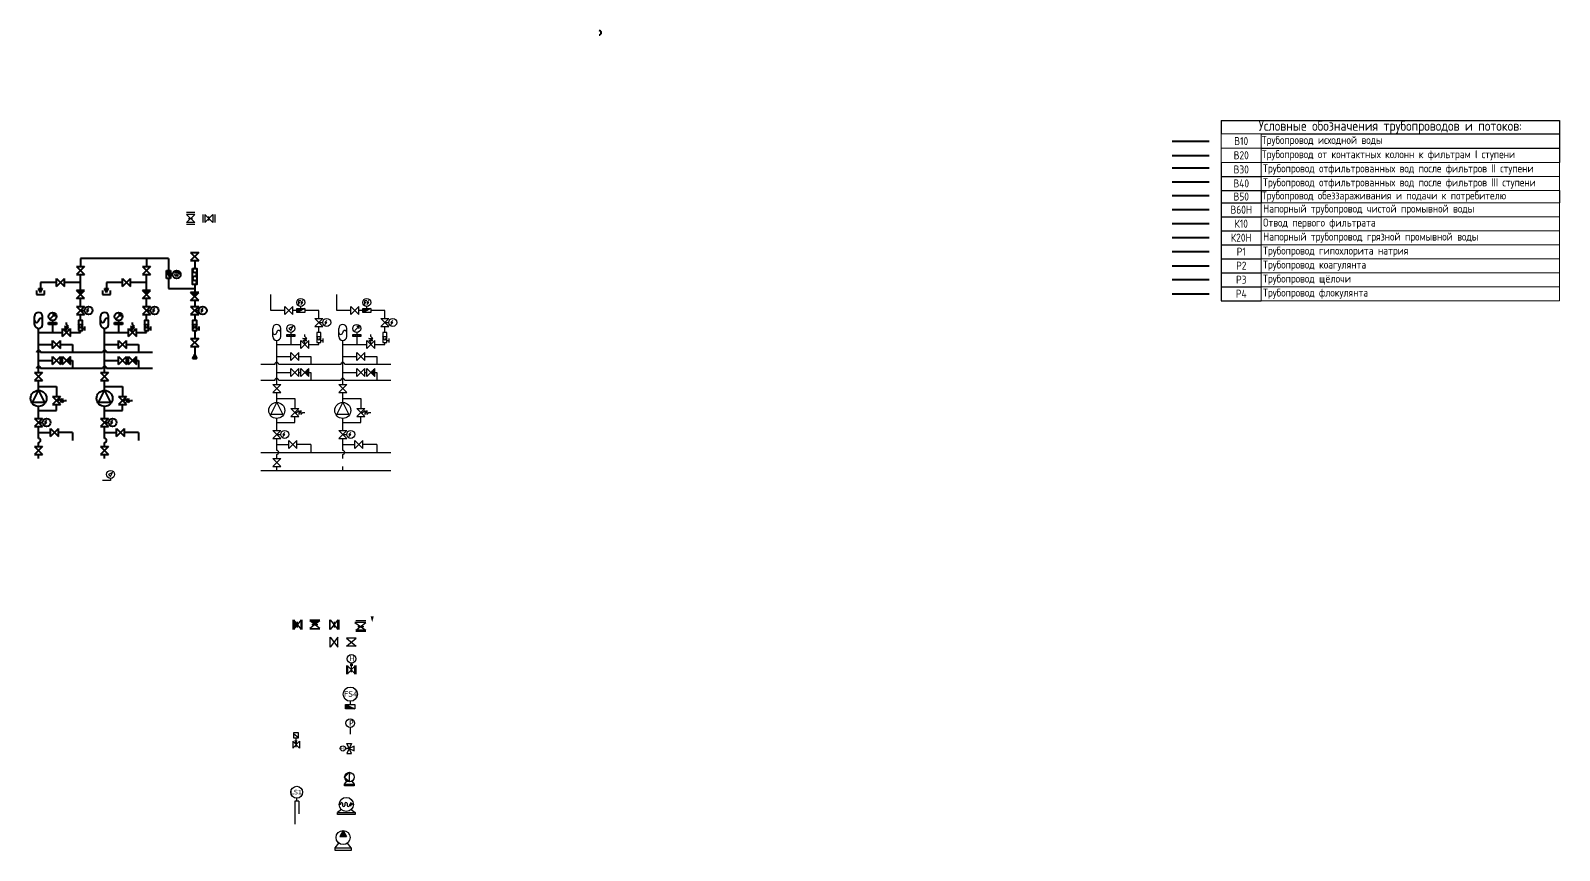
# Model space of a CAD drawing. Header units: millimetres. Extents: x 113402 to 208521, y -93000 to -12455.
# Drawn here: x 147500 to 185700, y -93000 to -72503 of the extents above; entities that cross this region are included whole.
import ezdxf

# ---------------------------------------------------------------- set-up
doc = ezdxf.new("R2010")
doc.units = ezdxf.units.MM
doc.layers.add('1', color=7, linetype='Continuous')
doc.layers.add('2', color=7, linetype='Continuous')
for name, color, linetype, lineweight in [('В10', 66, 'Continuous', 40), ('В30', 136, 'Continuous', 40), ('В40', 142, 'Continuous', 40), ('В50', 180, 'Continuous', 40), ('В60Н', 140, 'Continuous', 40), ('К20Н', 33, 'Continuous', 40), ('Р1', 202, 'Continuous', 40), ('Р4', 210, 'Continuous', 40)]:
    doc.layers.add(name, color=color, linetype=linetype, lineweight=lineweight)
for name, color, linetype, lineweight, true_color in [('В2', 150, 'Continuous', 40, 0x007fff), ('В20', 7, 'Continuous', 40, 0x0a7800), ('К10', 7, 'Continuous', 40, 0xffbe00), ('К100', 7, 'Continuous', 40, 0xa55200), ('К20', 7, 'Continuous', 40, 0xffbe00), ('Р2', 7, 'Continuous', 40, 0x991b1e), ('Р3', 7, 'Continuous', 40, 0xd19cc7)]:
    doc.layers.add(name, color=color, linetype=linetype, lineweight=lineweight, true_color=true_color)
doc.styles.add('GOST Common_2', font='GOST_Common.ttf', dxfattribs={"width": 0.9, "height": 250})
doc.styles.get("Standard").update_dxf_attribs({"font": 'arial.ttf'})

# ---------------------------------------------------------------- blocks, each defined once
blk = doc.blocks.new('*T56')
at = {"color": 0, "linetype": 'ByBlock', "lineweight": -2, "transparency": 16777216}
for p, q in [((0, 0), (8450, 0)), ((0, 0), (0, -336)), ((8450, 0), (8450, -1050)), ((1000, -336), (8450, -336)), ((1000, -693), (8450, -693)), ((0, -1050), (0, -4506)), ((0, -1400), (1000, -1400)), ((0, -1750), (1000, -1750)), ((1000, -1750), (1000, -2056)), ((8450, -1750), (8450, -2056)), ((0, -2056), (1000, -2056)), ((0, -2406), (1000, -2406)), ((0, -2756), (1000, -2756)), ((0, -3106), (1000, -3106)), ((0, -3456), (1000, -3456)), ((0, -3806), (1000, -3806)), ((0, -4156), (1000, -4156)), ((0, -4506), (1000, -4506))]:
    blk.add_line(p, q, dxfattribs=at)
at = {"color": 7, "linetype": 'ByBlock', "lineweight": 15, "transparency": 16777216}
for p, q in [((0, -336), (1000, -336)), ((0, -336), (0, -1050)), ((1000, -336), (1000, -1750)), ((0, -693), (1000, -693)), ((0, -1050), (8450, -1050)), ((8450, -1050), (8450, -1750)), ((1000, -1400), (8450, -1400)), ((1000, -1750), (8450, -1750)), ((1000, -2056), (8450, -2056)), ((1000, -2056), (1000, -4506)), ((8450, -2056), (8450, -4506)), ((1000, -2406), (8450, -2406)), ((1000, -2756), (8450, -2756)), ((1000, -3106), (8450, -3106)), ((1000, -3456), (8450, -3456)), ((1000, -3806), (8450, -3806)), ((1000, -4156), (8450, -4156)), ((1000, -4506), (8450, -4506))]:
    blk.add_line(p, q, dxfattribs=at)
at = {"color": 0, "transparency": 16777216, "style": 'GOST Common_2'}
for s, insert, char_height, width, attachment_point in [('{\\fGOST Common|b0|i0|c204|p34;Условные обозначения трубопроводов и потоков}:', (4225, -168), 250, 8447.8, 5), ('В10', (500, -515), 200, 910, 5), ('{\\fGOST Common|b0|i0|c204|p34;Трубопровод исходной воды}', (1015, -515), 200, 7420, 4), ('{\\fGOST Common|b0|i0|c204|p34;Трубопровод от контактных колонн к фильтрам }I {\\fGOST Common|b0|i0|c204|p34;ступени}', (1015, -871), 200, 7420, 4), ('В30', (500, -1225), 200, 970, 5), ('{\\fGOST Common|b0|i0|c204|p34;В}20', (500, -871), 200, 910, 5), ('Трубопровод отфильтрованных вод после фильтров II ступени', (1045, -1225), 200, 7360, 4), ('В40', (500, -1575), 200, 970, 5), ('{\\fGOST Common|b0|i0|c204|p34;Трубопровод отфильтрованных вод после фильтров }III {\\fGOST Common|b0|i0|c204|p34;ступени}', (1045, -1575), 200, 7360, 4), ('В50', (500, -1903), 200, 970, 5), ('{\\fGOST Common|b0|i0|c204|p34;Трубопровод обеззараживания и подачи к потребителю}', (1015, -1903), 200, 7420, 4), ('В60Н', (500, -2231), 200, 970, 5), ('{\\fGOST Common|b0|i0|c204|p34;Напорный трубопровод чистой промывной воды}', (1045, -2231), 200, 7360, 4), ('К10', (500, -2581), 200, 970, 5), ('Отвод первого фильтрата', (1045, -2581), 200, 7360, 4), ('К20Н', (500, -2931), 200, 970, 5), ('Напорный трубопровод грязной промывной воды', (1045, -2931), 200, 7360, 4), ('Р1', (500, -3281), 200, 970, 5), ('Трубопровод гипохлорита натрия', (1045, -3281), 200, 7360, 4), ('Р2', (500, -3631), 200, 970, 5), ('Трубопровод коагулянта', (1045, -3631), 200, 7360, 4), ('Р3', (500, -3981), 200, 970, 5), ('Трубопровод щёлочи', (1045, -3981), 200, 7360, 4), ('Р4', (500, -4331), 200, 970, 5), ('Трубопровод флокулянта', (1045, -4331), 200, 7360, 4)]:
    blk.add_mtext(s, dxfattribs=dict(at, insert=insert, char_height=char_height, width=width, attachment_point=attachment_point))

msp = doc.modelspace()

# ---------------------------------------------------------------- hatches: boundary and pattern name
h = msp.add_hatch()
h.set_pattern_fill('ANGLE', color=256)
h.set_pattern_definition([(0, (153500, -84150), (0, 6.985), [5.08, -1.905]), (90, (153500, -84150), (-6.985, 4e-16), [5.08, -1.905])])
h.paths.add_polyline_path([(154350, -79450), (154150, -79450), (154150, -79550)])
h = msp.add_hatch()
h.set_pattern_fill('ANGLE', color=256)
h.set_pattern_definition([(0, (155150, -84150), (0, 6.985), [5.08, -1.905]), (90, (155150, -84150), (-6.985, 4e-16), [5.08, -1.905])])
h.paths.add_polyline_path([(156000, -79450), (155800, -79450), (155800, -79550)])
h = msp.add_hatch()
h.set_pattern_fill('ANGLE', color=256)
h.set_pattern_definition([(0, (153500, -83550), (0, 6.985), [5.08, -1.905]), (90, (153500, -83550), (-6.985, 4e-16), [5.08, -1.905])])
h.paths.add_polyline_path([(154450, -81150), (154450, -80950), (154350, -81050)])
h = msp.add_hatch()
h.set_pattern_fill('ANGLE', color=256)
h.set_pattern_definition([(0, (155150, -83550), (0, 6.985), [5.08, -1.905]), (90, (155150, -83550), (-6.985, 4e-16), [5.08, -1.905])])
h.paths.add_polyline_path([(156100, -81150), (156100, -80950), (156000, -81050)])
at = {"layer": '1', "ltscale": 0.3}
h = msp.add_hatch(color=256, dxfattribs=at)
h.dxf.hatch_style = 1
h.paths.add_polyline_path([(155566, -91850), (155492, -91809), (155492, -91891)])
h = msp.add_hatch(color=256, dxfattribs=at)
h.dxf.hatch_style = 1
h.paths.add_polyline_path([(155225, -92653), (155396, -92653), (155311, -92501)])
at = {"layer": '2', "ltscale": 0.166667}
h = msp.add_hatch(color=256, dxfattribs=at)
h.dxf.hatch_style = 1
h.paths.add_polyline_path([(154068, -87478), (154164, -87356), (154068, -87233)])
h = msp.add_hatch(color=256, dxfattribs=at)
h.dxf.hatch_style = 1
h.paths.add_polyline_path([(154480, -87260), (154603, -87356), (154725, -87260)])
at = {"layer": '2', "ltscale": 0.5}
msp.add_hatch(color=256, dxfattribs=at).paths.add_polyline_path([(155369, -89350), (155369, -89460), (155605, -89460)])
at = {"layer": 'В2'}
h = msp.add_hatch(color=256, dxfattribs=at)
h.dxf.hatch_style = 1
h.paths.add_polyline_path([(151700, -79050), (151500, -79050), (151600, -79150)])
h = msp.add_hatch(dxfattribs=at)
h.set_pattern_fill('ANGLE', color=256)
h.set_pattern_definition([(0, (143050, -83200), (0, 6.985), [5.08, -1.905]), (90, (143050, -83200), (-6.985, 4e-16), [5.08, -1.905])])
h.paths.add_polyline_path([(151600, -80600), (151550, -80700), (151650, -80700)])
at = {"layer": 'К100'}
h = msp.add_hatch(dxfattribs=at)
h.set_pattern_fill('ANGLE', color=256)
h.set_pattern_definition([(0, (147550, -83250), (0, 6.985), [5.08, -1.905]), (90, (147550, -83250), (-6.985, 4e-16), [5.08, -1.905])])
h.paths.add_polyline_path([(148500, -80850), (148500, -80650), (148400, -80750)])
h = msp.add_hatch(dxfattribs=at)
h.set_pattern_fill('ANGLE', color=256)
h.set_pattern_definition([(0, (149200, -83250), (0, 6.985), [5.08, -1.905]), (90, (149200, -83250), (-6.985, 4e-16), [5.08, -1.905])])
h.paths.add_polyline_path([(150150, -80850), (150150, -80650), (150050, -80750)])
at = {"layer": 'Р2'}
h = msp.add_hatch(color=256, dxfattribs=at)
h.dxf.hatch_style = 1
h.paths.add_polyline_path([(151000, -78700), (151000, -78500), (150900, -78500)])
h = msp.add_hatch(color=256, dxfattribs=at)
h.dxf.hatch_style = 1
h.paths.add_polyline_path([(147750, -79050), (147800, -78950), (147700, -78950)])
h = msp.add_hatch(color=256, dxfattribs=at)
h.dxf.hatch_style = 1
h.paths.add_polyline_path([(148850, -79000), (148650, -79000), (148750, -79100)])
h = msp.add_hatch(color=256, dxfattribs=at)
h.dxf.hatch_style = 1
h.paths.add_polyline_path([(149400, -79050), (149450, -78950), (149350, -78950)])
h = msp.add_hatch(color=256, dxfattribs=at)
h.dxf.hatch_style = 1
h.paths.add_polyline_path([(150500, -79000), (150300, -79000), (150400, -79100)])

# ---------------------------------------------------------------- linework, layer by layer
for p, q in [((151600, -77050), (151400, -77050)), ((151600, -77100), (151400, -77100)), ((151400, -77100), (151600, -77300)), ((151600, -77100), (151400, -77300)), ((151800, -77100), (151800, -77300)), ((151850, -77100), (151850, -77300)), ((151850, -77300), (152050, -77100)), ((151850, -77100), (152050, -77300)), ((151950, -77250), (151950, -77150)), ((152050, -77100), (152050, -77300)), ((152100, -77100), (152100, -77300)), ((177250, -76806), (177250, -77156)), ((151600, -77300), (151400, -77300)), ((151600, -77350), (151400, -77350)), ((151450, -77200), (151550, -77200)), ((153500, -79500), (153500, -79100)), ((153850, -79600), (153850, -79400)), ((153850, -79400), (154050, -79600)), ((153850, -79600), (154050, -79400)), ((154050, -79600), (154050, -79400)), ((154150, -79550), (154150, -79450)), ((154150, -79450), (154350, -79450)), ((154350, -79450), (154150, -79550)), ((154200, -79350), (154200, -79250)), ((154200, -79250), (154250, -79250)), ((154200, -79300), (154225, -79300)), ((154300, -79250), (154250, -79300)), ((154250, -79300), (154300, -79300)), ((154300, -79300), (154250, -79350)), ((154250, -79450), (154250, -79400)), ((154350, -79450), (154350, -79550)), ((155150, -79500), (155150, -79100)), ((155500, -79600), (155500, -79400)), ((155500, -79400), (155700, -79600)), ((155500, -79600), (155700, -79400)), ((155700, -79600), (155700, -79400)), ((155800, -79550), (155800, -79450)), ((155800, -79450), (156000, -79450)), ((156000, -79450), (155800, -79550)), ((155850, -79350), (155850, -79250)), ((155850, -79250), (155900, -79250)), ((155850, -79300), (155875, -79300)), ((155950, -79250), (155900, -79300)), ((155900, -79300), (155950, -79300)), ((155950, -79300), (155900, -79350)), ((155900, -79450), (155900, -79400)), ((156000, -79450), (156000, -79550)), ((153850, -79500), (153500, -79500)), ((154150, -79500), (154050, -79500)), ((154350, -79550), (154150, -79550)), ((154700, -79500), (154350, -79500)), ((154600, -79700), (154800, -79700)), ((154800, -79700), (154600, -79900)), ((154600, -79700), (154800, -79900)), ((154700, -79700), (154700, -79500)), ((154700, -79800), (154800, -79800)), ((154900, -79750), (154850, -79800)), ((154850, -79800), (154900, -79800)), ((154900, -79800), (154850, -79850)), ((155500, -79500), (155150, -79500)), ((155800, -79500), (155700, -79500)), ((156000, -79550), (155800, -79550)), ((156350, -79500), (156000, -79500)), ((156250, -79700), (156450, -79700)), ((156450, -79700), (156250, -79900)), ((156250, -79700), (156450, -79900)), ((156350, -79700), (156350, -79500)), ((156350, -79800), (156450, -79800)), ((156550, -79750), (156500, -79800)), ((156500, -79800), (156550, -79800)), ((156550, -79800), (156500, -79850)), ((153550, -80150), (153550, -79950)), ((153750, -80150), (153750, -79950)), ((153900, -80100), (154100, -80100)), ((153900, -80150), (153900, -80100)), ((153900, -80100), (153950, -80150)), ((154100, -80150), (153900, -80150)), ((154050, -79900), (153950, -79950)), ((153950, -79950), (154000, -80000)), ((153950, -80150), (154000, -80100)), ((154000, -80000), (154050, -79900)), ((154000, -80000), (154050, -79900)), ((154000, -80050), (154000, -80100)), ((154000, -80100), (154050, -80150)), ((154000, -80150), (154000, -80350)), ((154050, -79900), (154050, -79900)), ((154050, -80150), (154100, -80100)), ((154100, -80100), (154100, -80150)), ((154400, -80250), (154300, -80200)), ((154300, -80200), (154400, -80200)), ((154350, -80150), (154350, -80100)), ((154400, -80200), (154350, -80150)), ((154600, -79900), (154800, -79900)), ((154650, -80150), (154750, -80150)), ((154700, -80250), (154650, -80150)), ((154700, -80050), (154700, -79900)), ((154750, -80150), (154700, -80250)), ((154800, -80200), (154800, -80300)), ((155200, -80150), (155200, -79950)), ((155400, -80150), (155400, -79950)), ((155550, -80100), (155750, -80100)), ((155550, -80150), (155550, -80100)), ((155550, -80100), (155600, -80150)), ((155750, -80150), (155550, -80150)), ((155600, -80000), (155700, -79900)), ((155600, -80150), (155650, -80100)), ((155700, -79900), (155650, -79900)), ((155650, -80050), (155650, -80100)), ((155650, -80100), (155700, -80150)), ((155650, -80150), (155650, -80350)), ((155700, -79900), (155700, -79900)), ((155700, -79900), (155700, -79950)), ((155700, -79950), (155700, -79900)), ((155700, -80150), (155750, -80100)), ((155750, -80100), (155750, -80150)), ((156050, -80250), (155950, -80200)), ((155950, -80200), (156050, -80200)), ((156000, -80150), (156000, -80100)), ((156050, -80200), (156000, -80150)), ((156250, -79900), (156450, -79900)), ((156300, -80150), (156400, -80150)), ((156350, -80250), (156300, -80150)), ((156350, -80050), (156350, -79900)), ((156400, -80150), (156350, -80250)), ((156450, -80200), (156450, -80300)), ((153650, -80350), (153650, -80250)), ((153650, -81000), (153650, -80350)), ((153650, -80350), (154250, -80350)), ((154000, -80750), (154000, -80550)), ((154000, -80550), (154200, -80750)), ((154000, -80750), (154200, -80550)), ((154200, -80750), (154200, -80550)), ((154250, -80450), (154250, -80250)), ((154250, -80250), (154450, -80450)), ((154250, -80450), (154450, -80250)), ((154350, -80300), (154300, -80250)), ((154300, -80250), (154400, -80250)), ((154350, -80350), (154350, -80300)), ((154450, -80450), (154450, -80250)), ((154450, -80350), (154700, -80350)), ((154700, -80350), (154700, -80300)), ((154750, -80250), (154800, -80250)), ((155300, -80350), (155300, -80250)), ((155300, -81000), (155300, -80350)), ((155300, -80350), (155900, -80350)), ((155650, -80750), (155650, -80550)), ((155650, -80550), (155850, -80750)), ((155650, -80750), (155850, -80550)), ((155850, -80750), (155850, -80550)), ((155900, -80450), (155900, -80250)), ((155900, -80250), (156100, -80450)), ((155900, -80450), (156100, -80250)), ((156000, -80300), (155950, -80250)), ((155950, -80250), (156050, -80250)), ((156000, -80350), (156000, -80300)), ((156100, -80450), (156100, -80250)), ((156100, -80350), (156350, -80350)), ((156350, -80350), (156350, -80300)), ((156400, -80250), (156450, -80250)), ((153600, -80850), (153250, -80850)), ((153650, -80650), (154000, -80650)), ((155250, -80850), (153700, -80850)), ((154000, -81150), (154000, -80950)), ((154000, -80950), (154200, -81150)), ((154000, -81150), (154200, -80950)), ((154200, -80650), (154500, -80650)), ((154200, -81150), (154200, -80950)), ((154250, -81150), (154250, -80950)), ((154250, -80950), (154450, -81150)), ((154250, -81150), (154450, -80950)), ((154450, -81150), (154450, -80950)), ((154500, -80650), (154500, -80850)), ((155300, -80650), (155650, -80650)), ((156500, -80850), (155350, -80850)), ((155650, -81150), (155650, -80950)), ((155650, -80950), (155850, -81150)), ((155650, -81150), (155850, -80950)), ((155850, -80650), (156150, -80650)), ((155850, -81150), (155850, -80950)), ((155900, -81150), (155900, -80950)), ((155900, -80950), (156100, -81150)), ((155900, -81150), (156100, -80950)), ((156100, -81150), (156100, -80950)), ((156150, -80650), (156150, -80850)), ((153600, -81250), (153250, -81250)), ((153550, -81350), (153750, -81350)), ((153750, -81350), (153550, -81550)), ((153550, -81350), (153750, -81550)), ((153650, -81350), (153650, -81000)), ((153650, -81050), (154000, -81050)), ((155250, -81250), (153700, -81250)), ((154200, -81050), (154250, -81050)), ((154450, -81050), (154500, -81050)), ((154500, -81050), (154500, -81250)), ((155200, -81350), (155400, -81350)), ((155400, -81350), (155200, -81550)), ((155200, -81350), (155400, -81550)), ((155300, -81350), (155300, -81000)), ((155300, -81050), (155650, -81050)), ((156500, -81250), (155350, -81250)), ((155850, -81050), (155900, -81050)), ((156100, -81050), (156150, -81050)), ((156150, -81050), (156150, -81250)), ((153550, -81550), (153750, -81550)), ((153650, -81800), (153650, -81550)), ((153650, -81700), (154100, -81700)), ((154100, -81700), (154100, -81950)), ((155200, -81550), (155400, -81550)), ((155300, -81800), (155300, -81550)), ((155300, -81700), (155750, -81700)), ((155750, -81700), (155750, -81950)), ((153500, -82100), (153650, -81800)), ((153800, -82100), (153500, -82100)), ((153650, -81800), (153800, -82100)), ((154000, -81950), (154200, -81950)), ((154200, -81950), (154000, -82150)), ((154000, -81950), (154200, -82150)), ((154100, -82050), (154150, -82050)), ((154150, -82050), (154200, -82000)), ((154200, -82000), (154200, -82100)), ((154200, -82100), (154250, -82000)), ((154250, -82000), (154250, -82100)), ((154250, -82100), (154300, -82050)), ((154300, -82050), (154350, -82050)), ((155150, -82100), (155300, -81800)), ((155450, -82100), (155150, -82100)), ((155300, -81800), (155450, -82100)), ((155650, -81950), (155850, -81950)), ((155850, -81950), (155650, -82150)), ((155650, -81950), (155850, -82150)), ((155750, -82050), (155800, -82050)), ((155800, -82050), (155850, -82000)), ((155850, -82000), (155850, -82100)), ((155850, -82100), (155900, -82000)), ((155900, -82000), (155900, -82100)), ((155900, -82100), (155950, -82050)), ((155950, -82050), (156000, -82050)), ((153550, -82500), (153750, -82500)), ((153750, -82500), (153550, -82700)), ((153550, -82500), (153750, -82700)), ((153650, -82500), (153650, -82200)), ((153650, -82300), (154100, -82300)), ((154000, -82150), (154200, -82150)), ((154100, -82300), (154100, -82150)), ((155200, -82500), (155400, -82500)), ((155400, -82500), (155200, -82700)), ((155200, -82500), (155400, -82700)), ((155300, -82500), (155300, -82200)), ((155300, -82300), (155750, -82300)), ((155650, -82150), (155850, -82150)), ((155750, -82300), (155750, -82150)), ((153550, -82700), (153750, -82700)), ((153650, -82600), (153750, -82600)), ((153650, -83000), (153650, -82700)), ((153650, -82850), (153950, -82850)), ((153850, -82550), (153800, -82600)), ((153800, -82600), (153850, -82600)), ((153850, -82600), (153800, -82650)), ((153950, -82950), (153950, -82750)), ((153950, -82750), (154150, -82950)), ((153950, -82950), (154150, -82750)), ((154150, -82950), (154150, -82750)), ((154500, -82850), (154150, -82850)), ((154500, -82850), (154500, -83050)), ((155200, -82700), (155400, -82700)), ((155300, -82600), (155400, -82600)), ((155300, -83000), (155300, -82700)), ((155300, -82850), (155600, -82850)), ((155500, -82550), (155450, -82600)), ((155450, -82600), (155500, -82600)), ((155500, -82600), (155450, -82650)), ((155600, -82950), (155600, -82750)), ((155600, -82750), (155800, -82950)), ((155600, -82950), (155800, -82750)), ((155800, -82950), (155800, -82750)), ((156150, -82850), (155800, -82850)), ((156150, -82850), (156150, -83050)), ((153250, -83050), (156500, -83050)), ((153550, -83200), (153750, -83200)), ((153750, -83200), (153550, -83400)), ((153550, -83200), (153750, -83400)), ((153650, -83200), (153650, -83100)), ((155300, -83200), (155300, -83100)), ((149550, -83550), (149450, -83600)), ((149450, -83600), (149500, -83650)), ((149500, -83650), (149550, -83550)), ((149500, -83650), (149550, -83550)), ((153250, -83500), (156500, -83500)), ((153550, -83400), (153750, -83400)), ((153650, -83500), (153650, -83400)), ((155300, -83500), (155300, -83400)), ((149500, -83750), (149300, -83750)), ((149500, -83700), (149500, -83750))]:
    msp.add_line(p, q)
for points in [[(154650, -80300), (154750, -80300), (154750, -80050), (154650, -80050)], [(156300, -80300), (156400, -80300), (156400, -80050), (156300, -80050)]]:
    msp.add_lwpolyline(points, close=True)
for centre, radius in [((154250, -79300), 100), ((155900, -79300), 100), ((154900, -79800), 100), ((156550, -79800), 100), ((154000, -79950), 100), ((155650, -79950), 100), ((153650, -82000), 200), ((155300, -82000), 200), ((153850, -82600), 100), ((155500, -82600), 100), ((149500, -83600), 100)]:
    msp.add_circle(centre, radius)
for centre, radius, start, end in [((153650, -79950), 100, 0, 180), ((153600, -80050), 50, 180, 0), ((153650, -80150), 100, 180, 0), ((153700, -80050), 50, 0, 180), ((155300, -79950), 100, 0, 180), ((155250, -80050), 50, 180, 0), ((155300, -80150), 100, 180, 0), ((155350, -80050), 50, 0, 180), ((153650, -80850), 50, 0, 180), ((155300, -80850), 50, 0, 180), ((153650, -81250), 50, 0, 180), ((155300, -81250), 50, 0, 180), ((153650, -83050), 50, 270, 90), ((155300, -83050), 50, 270, 90)]:
    msp.add_arc(centre, radius, start, end)
at = {"layer": '1', "ltscale": 0.5}
for p, q in [((154081, -90083), (154188, -90166)), ((154049, -90269), (154049, -90447)), ((154134, -90348), (154114, -90255)), ((154114, -90255), (154134, -90279)), ((154134, -90348), (154155, -90255)), ((154134, -90279), (154155, -90255)), ((154220, -90269), (154220, -90447)), ((155389, -90469), (155389, -90432)), ((155406, -90469), (155406, -90432))]:
    msp.add_line(p, q, dxfattribs=at)
at = {"layer": '1', "ltscale": 0.3}
for p, q in [((155488, -89926), (155487, -90093)), ((154199, -91766), (154099, -91766)), ((154099, -91766), (154099, -92342)), ((154199, -91766), (154199, -92088)), ((155492, -91809), (155492, -91891)), ((155607, -92101), (155171, -92101)), ((155225, -92653), (155396, -92653))]:
    msp.add_line(p, q, dxfattribs=at)
at = {"layer": '1'}
for p, q in [((154220, -90447), (154049, -90269)), ((154049, -90447), (154220, -90269)), ((155344, -91341), (155402, -91268)), ((155529, -91270), (155586, -91341)), ((155266, -91976), (155171, -92054)), ((155566, -91850), (155492, -91809)), ((155512, -91976), (155607, -92054)), ((155311, -92501), (155225, -92653)), ((155311, -92501), (155396, -92653))]:
    msp.add_line(p, q, dxfattribs=at)
at = {"layer": '1', "ltscale": 30}
for p, q in [((154134, -90414), (154134, -90196)), ((155464, -90451), (155369, -90451))]:
    msp.add_line(p, q, dxfattribs=at)
at = {"layer": '1', "ltscale": 0.4}
for p, q in [((155522, -90326), (155406, -90575)), ((155522, -90575), (155406, -90326)), ((155406, -90326), (155522, -90326)), ((155588, -90392), (155464, -90451)), ((155464, -90451), (155588, -90509)), ((155588, -90509), (155588, -90392)), ((155406, -90575), (155522, -90575)), ((155586, -91381), (155344, -91381)), ((154149, -91766), (154149, -91694)), ((155240, -91850), (155213, -91850)), ((155240, -91827), (155240, -91850)), ((155297, -91827), (155297, -91873)), ((155353, -91827), (155353, -91873)), ((155410, -91827), (155410, -91873)), ((155492, -91850), (155466, -91850)), ((155466, -91850), (155466, -91873))]:
    msp.add_line(p, q, dxfattribs=at)
at = {"layer": '1', "ltscale": 10}
for p, q in [((155347, -91167), (155467, -91047)), ((155347, -91167), (155467, -91287)), ((155458, -91102), (155458, -91234)), ((155467, -91047), (155467, -91111)), ((155467, -91287), (155467, -91223))]:
    msp.add_line(p, q, dxfattribs=at)
at = {"layer": '1', "ltscale": 0.166667}
for p, q in [((155112, -92934), (155202, -92816)), ((155509, -92934), (155418, -92816))]:
    msp.add_line(p, q, dxfattribs=at)
at = {"layer": '1'}
msp.add_lwpolyline([(156036, -87151, 77, 0, 0), (156036, -87292, 0, 0, 0)], format="xyseb", dxfattribs=at)
at = {"layer": '1', "ltscale": 0.5}
msp.add_lwpolyline([(154081, -90053), (154188, -90053), (154188, -90196), (154081, -90196)], close=True, dxfattribs=at)
at = {"layer": '1'}
for points in [[(155344, -91381), (155344, -91341), (155586, -91341), (155586, -91381)], [(155171, -92101), (155171, -92054), (155607, -92054), (155607, -92101)]]:
    msp.add_lwpolyline(points, dxfattribs=at)
at = {"layer": '1', "ltscale": 0.166667}
msp.add_lwpolyline([(155112, -92934), (155509, -92934), (155509, -93000), (155112, -93000)], close=True, dxfattribs=at)
at = {"layer": '1', "ltscale": 0.5}
msp.add_circle((155304, -90451), 64.8, dxfattribs=at)
at = {"layer": '1'}
for centre, radius in [((155467, -91167), 120), ((155389, -91850), 176), ((155310, -92677), 176)]:
    msp.add_circle(centre, radius, dxfattribs=at)
at = {"layer": '1', "ltscale": 100}
msp.add_circle((154149, -91545), 149, dxfattribs=at)
at = {"layer": '1', "ltscale": 0.4}
for centre, start, end in [((155268, -91827), 0, 180), ((155325, -91873), 180, 0), ((155381, -91827), 0, 180), ((155438, -91873), 180, 0)]:
    msp.add_arc(centre, 28.3, start, end, dxfattribs=at)
at = {"layer": '2'}
for p, q in [((154049, -87233), (154049, -87478)), ((154068, -87478), (154068, -87233)), ((154261, -87233), (154068, -87478)), ((154068, -87233), (154261, -87478)), ((154164, -87282), (154164, -87429)), ((154164, -87282), (154164, -87430)), ((154261, -87478), (154261, -87233)), ((154280, -87233), (154280, -87478)), ((154725, -87240), (154480, -87240)), ((154480, -87260), (154725, -87260)), ((154725, -87452), (154480, -87260)), ((154725, -87260), (154480, -87452)), ((154480, -87452), (154725, -87452)), ((154725, -87471), (154480, -87471)), ((154676, -87356), (154528, -87356)), ((154676, -87356), (154529, -87356)), ((154970, -87233), (154970, -87478)), ((154989, -87478), (154989, -87233)), ((155181, -87233), (154989, -87478)), ((154989, -87233), (155181, -87478)), ((155085, -87282), (155085, -87429)), ((155181, -87478), (155181, -87233)), ((155200, -87233), (155200, -87478)), ((155873, -87304), (155600, -87304)), ((155600, -87304), (155873, -87496)), ((155627, -87250), (155873, -87250)), ((155627, -87496), (155873, -87304)), ((155676, -87400), (155824, -87400)), ((154989, -87916), (154989, -87671)), ((155181, -87671), (154989, -87916)), ((154989, -87671), (155181, -87916)), ((155181, -87916), (155181, -87671)), ((155639, -87697), (155394, -87697)), ((155394, -87697), (155639, -87890)), ((155394, -87890), (155639, -87697)), ((155873, -87496), (155627, -87496)), ((155627, -87515), (155873, -87515)), ((155639, -87890), (155394, -87890)), ((155403, -88591), (155403, -88377)), ((155430, -88591), (155430, -88377)), ((155605, -88575), (155430, -88393)), ((155430, -88575), (155605, -88393)), ((155605, -88591), (155605, -88377)), ((155632, -88591), (155632, -88377))]:
    msp.add_line(p, q, dxfattribs=at)
at = {"layer": '2', "ltscale": 0.5}
for p, q in [((155548, -88353), (155486, -88353)), ((155548, -88380), (155486, -88380)), ((155369, -89350), (155605, -89460)), ((155488, -89271), (155487, -89350))]:
    msp.add_line(p, q, dxfattribs=at)
at = {"layer": '2', "ltscale": 30}
msp.add_line((155517, -88541), (155517, -88318), dxfattribs=at)
at = {"layer": '2', "ltscale": 0.5}
msp.add_lwpolyline([(155369, -89350), (155605, -89350), (155605, -89460), (155369, -89460)], close=True, dxfattribs=at)
for centre, radius in [((155517, -88209), 109), ((155488, -89093), 178), ((155488, -89817), 109)]:
    msp.add_circle(centre, radius, dxfattribs=at)
at = {"layer": 'В10'}
msp.add_line((176950, -75275), (176021, -75275), dxfattribs=at)
at = {"layer": 'В2'}
for p, q in [((151700, -79050), (151500, -79050)), ((151500, -79250), (151700, -79050)), ((151700, -79250), (151500, -79050)), ((151700, -79250), (151500, -79250)), ((151500, -79400), (151700, -79400)), ((151700, -79400), (151500, -79600)), ((151500, -79400), (151700, -79600)), ((151600, -79250), (151600, -79400)), ((151800, -79450), (151750, -79500)), ((151500, -79600), (151700, -79600)), ((151600, -79500), (151700, -79500)), ((151600, -79600), (151600, -79750)), ((151750, -79500), (151800, -79500)), ((151800, -79500), (151750, -79550)), ((151500, -80200), (151700, -80200)), ((151700, -80200), (151500, -80400)), ((151500, -80200), (151700, -80400)), ((151550, -79850), (151650, -79850)), ((151600, -79950), (151550, -79850)), ((151650, -79850), (151600, -79950)), ((151600, -80000), (151600, -80200)), ((151650, -79950), (151700, -79950)), ((151700, -79900), (151700, -80000)), ((151500, -80400), (151700, -80400)), ((151600, -80600), (151550, -80700)), ((151600, -80400), (151600, -80600)), ((151600, -80600), (151650, -80700)), ((151650, -80700), (151550, -80700)), ((148000, -82650), (148000, -82450)), ((148000, -82450), (148200, -82650)), ((148000, -82650), (148200, -82450)), ((148200, -82650), (148200, -82450)), ((149650, -82650), (149650, -82450)), ((149650, -82450), (149850, -82650)), ((149650, -82650), (149850, -82450)), ((149850, -82650), (149850, -82450)), ((147700, -82550), (148000, -82550)), ((148550, -82550), (148200, -82550)), ((148550, -82550), (148550, -82750)), ((149350, -82550), (149650, -82550)), ((150200, -82550), (149850, -82550)), ((150200, -82550), (150200, -82750))]:
    msp.add_line(p, q, dxfattribs=at)
msp.add_lwpolyline([(151550, -80000), (151650, -80000), (151650, -79750), (151550, -79750)], close=True, dxfattribs=at)
msp.add_circle((151800, -79500), 100, dxfattribs=at)
at = {"layer": 'В20', "ltscale": 0.3}
msp.add_line((176021, -75625), (176950, -75625), dxfattribs=at)
at = {"layer": 'В30', "ltscale": 0.3}
msp.add_line((176021, -75931), (176950, -75931), dxfattribs=at)
at = {"layer": 'В40', "ltscale": 0.3}
msp.add_line((176021, -76281), (176950, -76281), dxfattribs=at)
at = {"layer": 'В50'}
msp.add_line((176950, -76631), (176028, -76631), dxfattribs=at)
at = {"layer": 'В60Н'}
msp.add_line((176950, -76981), (176028, -76981), dxfattribs=at)
at = {"layer": 'К10'}
msp.add_line((176950, -77331), (176028, -77331), dxfattribs=at)
at = {"layer": 'К10', "ltscale": 0.3}
msp.add_arc((161705, -72558), 54.7, 270, 90, dxfattribs=at)
at = {"layer": 'К100'}
for p, q in [((147700, -80750), (148050, -80750)), ((149300, -80950), (147750, -80950)), ((148050, -80850), (148050, -80650)), ((148050, -80650), (148250, -80850)), ((148050, -80850), (148250, -80650)), ((148250, -80850), (148250, -80650)), ((148250, -80750), (148300, -80750)), ((148300, -80850), (148300, -80650)), ((148300, -80650), (148500, -80850)), ((148300, -80850), (148500, -80650)), ((148500, -80850), (148500, -80650)), ((148500, -80750), (148550, -80750)), ((148550, -80750), (148550, -80950)), ((149350, -80750), (149700, -80750)), ((150550, -80950), (149400, -80950)), ((149700, -80850), (149700, -80650)), ((149700, -80650), (149900, -80850)), ((149700, -80850), (149900, -80650)), ((149900, -80850), (149900, -80650)), ((149900, -80750), (149950, -80750)), ((149950, -80850), (149950, -80650)), ((149950, -80650), (150150, -80850)), ((149950, -80850), (150150, -80650)), ((150150, -80850), (150150, -80650)), ((150150, -80750), (150200, -80750)), ((150200, -80750), (150200, -80950))]:
    msp.add_line(p, q, dxfattribs=at)
for centre in [(147700, -80950), (149350, -80950)]:
    msp.add_arc(centre, 50, 0, 180, dxfattribs=at)
at = {"layer": 'К20'}
for p, q in [((147700, -80350), (148050, -80350)), ((149300, -80550), (147750, -80550)), ((148050, -80450), (148050, -80250)), ((148050, -80250), (148250, -80450)), ((148050, -80450), (148250, -80250)), ((148250, -80450), (148250, -80250)), ((148250, -80350), (148550, -80350)), ((148550, -80350), (148550, -80550)), ((149350, -80350), (149700, -80350)), ((150550, -80550), (149400, -80550)), ((149700, -80450), (149700, -80250)), ((149700, -80250), (149900, -80450)), ((149700, -80450), (149900, -80250)), ((149900, -80450), (149900, -80250)), ((149900, -80350), (150200, -80350)), ((150200, -80350), (150200, -80550))]:
    msp.add_line(p, q, dxfattribs=at)
for centre in [(147700, -80550), (149350, -80550)]:
    msp.add_arc(centre, 50, 0, 180, dxfattribs=at)
at = {"layer": 'К20Н'}
msp.add_line((176950, -77681), (176028, -77681), dxfattribs=at)
at = {"layer": 'Р1'}
for p, q in [((151500, -78050), (151700, -78050)), ((151700, -78050), (151500, -78250)), ((151500, -78050), (151700, -78250)), ((151500, -78250), (151700, -78250)), ((151600, -78250), (151600, -78450)), ((176950, -78031), (176020, -78031)), ((151600, -78850), (151600, -79050))]:
    msp.add_line(p, q, dxfattribs=at)
msp.add_lwpolyline([(151550, -78450), (151650, -78450), (151650, -78850), (151550, -78850)], close=True, dxfattribs=at)
for centre, start, end in [((151600, -78500), 90, 270), ((151600, -78700), 90, 270), ((151600, -78600), 270, 90), ((151600, -78800), 270, 90)]:
    msp.add_arc(centre, 50, start, end, dxfattribs=at)
at = {"layer": 'Р2'}
for p, q in [((150950, -78200), (148750, -78200)), ((148750, -78200), (148750, -78400)), ((150400, -78200), (150400, -78400)), ((150950, -78200), (150950, -78500)), ((148650, -78400), (148850, -78400)), ((148850, -78400), (148650, -78600)), ((148650, -78400), (148850, -78600)), ((148650, -78600), (148850, -78600)), ((148750, -79000), (148750, -78600)), ((150300, -78400), (150500, -78400)), ((150500, -78400), (150300, -78600)), ((150300, -78400), (150500, -78600)), ((150300, -78600), (150500, -78600)), ((150400, -79000), (150400, -78600)), ((150900, -78700), (150900, -78500)), ((150900, -78500), (151000, -78500)), ((151000, -78700), (150900, -78500)), ((151000, -78500), (151000, -78700)), ((151000, -78600), (151050, -78600)), ((151100, -78550), (151200, -78550)), ((151150, -78650), (151100, -78600)), ((151150, -78550), (151150, -78575)), ((151200, -78650), (151150, -78600)), ((151150, -78600), (151150, -78650)), ((151200, -78550), (151200, -78600)), ((176028, -78381), (176950, -78381)), ((147650, -79000), (147650, -79100)), ((147750, -79050), (147700, -78950)), ((147700, -78950), (147800, -78950)), ((148150, -78800), (147750, -78800)), ((147750, -78800), (147750, -78950)), ((147750, -79050), (147800, -78950)), ((147850, -79100), (147850, -79000)), ((148150, -78900), (148150, -78700)), ((148150, -78700), (148350, -78900)), ((148150, -78900), (148350, -78700)), ((148350, -78900), (148350, -78700)), ((148750, -78800), (148350, -78800)), ((148850, -79000), (148650, -79000)), ((148650, -79200), (148850, -79000)), ((148850, -79200), (148650, -79000)), ((149300, -79000), (149300, -79100)), ((149400, -79050), (149350, -78950)), ((149350, -78950), (149450, -78950)), ((149800, -78800), (149400, -78800)), ((149400, -78800), (149400, -78950)), ((149400, -79050), (149450, -78950)), ((149500, -79100), (149500, -79000)), ((149800, -78900), (149800, -78700)), ((149800, -78700), (150000, -78900)), ((149800, -78900), (150000, -78700)), ((150000, -78900), (150000, -78700)), ((150400, -78800), (150000, -78800)), ((150500, -79000), (150300, -79000)), ((150300, -79200), (150500, -79000)), ((150500, -79200), (150300, -79000)), ((151000, -78700), (150900, -78700)), ((150950, -78700), (150950, -78950)), ((150950, -78950), (151600, -78950)), ((147650, -79100), (147850, -79100)), ((148850, -79200), (148650, -79200)), ((148650, -79400), (148850, -79400)), ((148850, -79400), (148650, -79600)), ((148650, -79400), (148850, -79600)), ((148750, -79400), (148750, -79200)), ((148950, -79450), (148900, -79500)), ((149300, -79100), (149500, -79100)), ((150500, -79200), (150300, -79200)), ((150300, -79400), (150500, -79400)), ((150500, -79400), (150300, -79600)), ((150300, -79400), (150500, -79600)), ((150400, -79400), (150400, -79200)), ((150600, -79450), (150550, -79500)), ((147600, -79850), (147600, -79650)), ((147800, -79850), (147800, -79650)), ((147950, -79800), (148150, -79800)), ((147950, -79850), (147950, -79800)), ((147950, -79800), (148000, -79850)), ((148000, -79700), (148100, -79600)), ((148000, -79850), (148050, -79800)), ((148100, -79600), (148050, -79600)), ((148050, -79750), (148050, -79800)), ((148050, -79800), (148100, -79850)), ((148100, -79600), (148100, -79600)), ((148100, -79600), (148100, -79650)), ((148100, -79650), (148100, -79600)), ((148100, -79850), (148150, -79800)), ((148150, -79800), (148150, -79850)), ((148400, -79850), (148400, -79800)), ((148650, -79600), (148850, -79600)), ((148750, -79500), (148850, -79500)), ((148750, -79750), (148750, -79600)), ((148900, -79500), (148950, -79500)), ((148950, -79500), (148900, -79550)), ((149250, -79850), (149250, -79650)), ((149450, -79850), (149450, -79650)), ((149600, -79800), (149800, -79800)), ((149600, -79850), (149600, -79800)), ((149600, -79800), (149650, -79850)), ((149650, -79700), (149750, -79600)), ((149650, -79850), (149700, -79800)), ((149750, -79600), (149700, -79600)), ((149700, -79750), (149700, -79800)), ((149700, -79800), (149750, -79850)), ((149750, -79600), (149750, -79600)), ((149750, -79600), (149750, -79650)), ((149750, -79650), (149750, -79600)), ((149750, -79850), (149800, -79800)), ((149800, -79800), (149800, -79850)), ((150050, -79850), (150050, -79800)), ((150300, -79600), (150500, -79600)), ((150400, -79500), (150500, -79500)), ((150400, -79750), (150400, -79600)), ((150550, -79500), (150600, -79500)), ((150600, -79500), (150550, -79550)), ((147700, -80050), (147700, -79950)), ((147700, -80700), (147700, -80050)), ((147700, -80050), (148300, -80050)), ((148150, -79850), (147950, -79850)), ((148050, -79850), (148050, -80050)), ((148300, -80150), (148300, -79950)), ((148300, -79950), (148500, -80150)), ((148300, -80150), (148500, -79950)), ((148450, -79950), (148350, -79900)), ((148350, -79900), (148450, -79900)), ((148400, -80000), (148350, -79950)), ((148350, -79950), (148450, -79950)), ((148450, -79900), (148400, -79850)), ((148400, -80050), (148400, -80000)), ((148500, -80150), (148500, -79950)), ((148500, -80050), (148750, -80050)), ((148700, -79850), (148800, -79850)), ((148750, -79950), (148700, -79850)), ((148800, -79850), (148750, -79950)), ((148750, -80050), (148750, -80000)), ((148800, -79950), (148850, -79950)), ((148850, -79900), (148850, -80000)), ((149350, -80050), (149350, -79950)), ((149350, -80700), (149350, -80050)), ((149350, -80050), (149950, -80050)), ((149800, -79850), (149600, -79850)), ((149700, -79850), (149700, -80050)), ((149950, -80150), (149950, -79950)), ((149950, -79950), (150150, -80150)), ((149950, -80150), (150150, -79950)), ((150100, -79950), (150000, -79900)), ((150000, -79900), (150100, -79900)), ((150050, -80000), (150000, -79950)), ((150000, -79950), (150100, -79950)), ((150100, -79900), (150050, -79850)), ((150050, -80050), (150050, -80000)), ((150150, -80150), (150150, -79950)), ((150150, -80050), (150400, -80050)), ((150350, -79850), (150450, -79850)), ((150400, -79950), (150350, -79850)), ((150450, -79850), (150400, -79950)), ((150400, -80050), (150400, -80000)), ((150450, -79950), (150500, -79950)), ((150500, -79900), (150500, -80000)), ((147700, -81050), (147700, -80700)), ((149350, -81050), (149350, -80700)), ((147600, -81050), (147800, -81050)), ((147800, -81050), (147600, -81250)), ((147600, -81050), (147800, -81250)), ((147600, -81250), (147800, -81250)), ((147700, -81500), (147700, -81250)), ((149250, -81050), (149450, -81050)), ((149450, -81050), (149250, -81250)), ((149250, -81050), (149450, -81250)), ((149250, -81250), (149450, -81250)), ((149350, -81500), (149350, -81250)), ((147550, -81800), (147700, -81500)), ((147700, -81400), (148150, -81400)), ((147700, -81500), (147850, -81800)), ((148050, -81650), (148250, -81650)), ((148250, -81650), (148050, -81850)), ((148050, -81650), (148250, -81850)), ((148150, -81400), (148150, -81650)), ((148200, -81750), (148250, -81700)), ((148250, -81700), (148250, -81800)), ((148250, -81800), (148300, -81700)), ((148300, -81700), (148300, -81800)), ((149200, -81800), (149350, -81500)), ((149350, -81400), (149800, -81400)), ((149350, -81500), (149500, -81800)), ((149700, -81650), (149900, -81650)), ((149900, -81650), (149700, -81850)), ((149700, -81650), (149900, -81850)), ((149800, -81400), (149800, -81650)), ((149850, -81750), (149900, -81700)), ((149900, -81700), (149900, -81800)), ((149900, -81800), (149950, -81700)), ((149950, -81700), (149950, -81800)), ((147850, -81800), (147550, -81800)), ((147700, -82200), (147700, -81900)), ((147700, -82000), (148150, -82000)), ((148050, -81850), (148250, -81850)), ((148150, -81750), (148200, -81750)), ((148150, -82000), (148150, -81850)), ((148300, -81800), (148350, -81750)), ((148350, -81750), (148400, -81750)), ((149500, -81800), (149200, -81800)), ((149350, -82200), (149350, -81900)), ((149350, -82000), (149800, -82000)), ((149700, -81850), (149900, -81850)), ((149800, -81750), (149850, -81750)), ((149800, -82000), (149800, -81850)), ((149950, -81800), (150000, -81750)), ((150000, -81750), (150050, -81750)), ((147600, -82200), (147800, -82200)), ((147800, -82200), (147600, -82400)), ((147600, -82200), (147800, -82400)), ((147600, -82400), (147800, -82400)), ((147700, -82300), (147800, -82300)), ((147700, -82700), (147700, -82400)), ((147900, -82250), (147850, -82300)), ((147850, -82300), (147900, -82300)), ((147900, -82300), (147850, -82350)), ((149250, -82200), (149450, -82200)), ((149450, -82200), (149250, -82400)), ((149250, -82200), (149450, -82400)), ((149250, -82400), (149450, -82400)), ((149350, -82300), (149450, -82300)), ((149350, -82700), (149350, -82400)), ((149550, -82250), (149500, -82300)), ((149500, -82300), (149550, -82300)), ((149550, -82300), (149500, -82350)), ((147700, -82900), (147700, -82800)), ((149350, -82900), (149350, -82800)), ((147600, -82900), (147800, -82900)), ((147800, -82900), (147600, -83100)), ((147600, -82900), (147800, -83100)), ((147600, -83100), (147800, -83100)), ((147700, -83200), (147700, -83100)), ((149250, -82900), (149450, -82900)), ((149450, -82900), (149250, -83100)), ((149250, -82900), (149450, -83100)), ((149250, -83100), (149450, -83100)), ((149350, -83200), (149350, -83100))]:
    msp.add_line(p, q, dxfattribs=at)
for points in [[(148700, -80000), (148800, -80000), (148800, -79750), (148700, -79750)], [(150350, -80000), (150450, -80000), (150450, -79750), (150350, -79750)]]:
    msp.add_lwpolyline(points, close=True, dxfattribs=at)
for centre, radius in [((151150, -78600), 100), ((148950, -79500), 100), ((150600, -79500), 100), ((148050, -79650), 100), ((149700, -79650), 100), ((147700, -81700), 200), ((149350, -81700), 200), ((147900, -82300), 100), ((149550, -82300), 100)]:
    msp.add_circle(centre, radius, dxfattribs=at)
for centre, radius, start, end in [((147700, -79650), 100, 0, 180), ((147650, -79750), 50, 180, 0), ((147750, -79750), 50, 0, 180), ((149350, -79650), 100, 0, 180), ((149300, -79750), 50, 180, 0), ((149400, -79750), 50, 0, 180), ((147700, -79850), 100, 180, 0), ((149350, -79850), 100, 180, 0), ((147700, -82750), 50, 270, 90), ((149350, -82750), 50, 270, 90)]:
    msp.add_arc(centre, radius, start, end, dxfattribs=at)
at = {"layer": 'Р3'}
msp.add_line((176950, -78731), (176028, -78731), dxfattribs=at)
at = {"layer": 'Р4'}
msp.add_line((176028, -79081), (176950, -79081), dxfattribs=at)

# ---------------------------------------------------------------- block references
msp.add_blockref('*T56', (177250, -74750))

# ---------------------------------------------------------------- texts
at = {"layer": '1', "ltscale": 15, "insert": (155327, -90411), "char_height": 79.83, "width": 162.77, "attachment_point": 7, "rotation": 180}
msp.add_mtext('{\\fVerdana|b0|i0|c204|p34;Н}', dxfattribs=at)
at = {"layer": '1', "ltscale": 15, "insert": (154276, -91485), "char_height": 111.48, "width": 227.28, "attachment_point": 3}
msp.add_mtext('{\\fVerdana|b0|i0|c204|p34;LS1}', dxfattribs=at)
at = {"layer": '2', "ltscale": 15, "char_height": 134.4, "width": 274.02, "attachment_point": 1}
for s, insert in [('{\\fVerdana|b0|i0|c204|p34;Н}', (155463, -88131)), ('{\\fVerdana|b0|i0|c204|p34;FS4}', (155332, -89020)), ('{\\fVerdana|b0|i0|c204|p34;Р}', (155458, -89747))]:
    msp.add_mtext(s, dxfattribs=dict(at, insert=insert))

doc.saveas('drawing.dxf')
